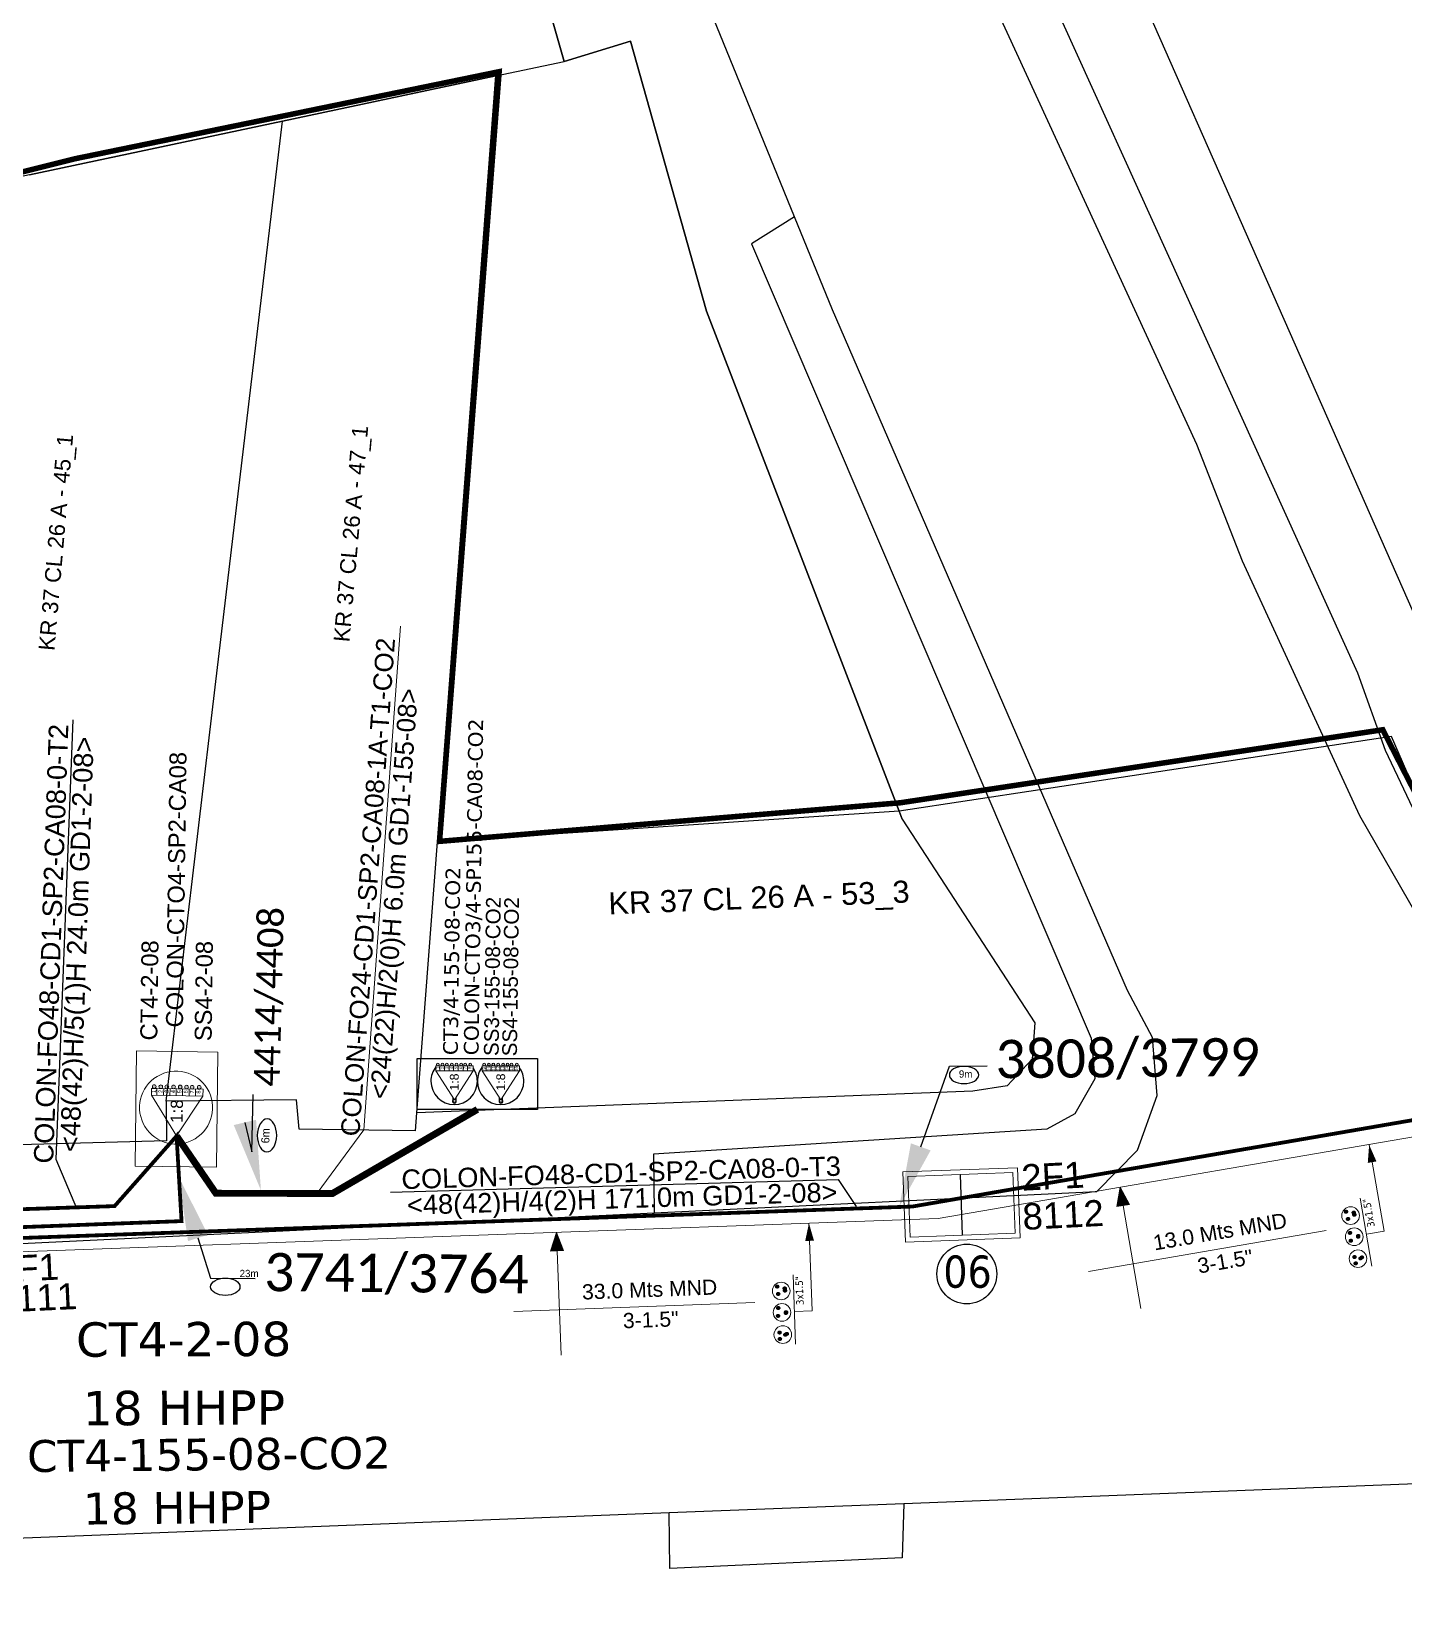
# Model space of a CAD drawing. Header units: millimetres. Extents: x -76.52126 to -76.51707, y 3.41842 to 3.42185.
# Drawn here: x -76.5191689 to -76.5188458, y 3.4202805 to 3.4206519 of the extents above; entities that cross this region are included whole.
import ezdxf
from ezdxf import colors
from ezdxf.entities.mleader import LeaderData, LeaderLine
from ezdxf.enums import TextEntityAlignment as Align
from ezdxf.math import Vec2, Vec3

# ---------------------------------------------------------------- set-up
doc = ezdxf.new("R2010")
doc.units = ezdxf.units.MM
for name, color, linetype in [('ABSCISA 24H - COUBICADO', 3, 'Continuous'), ('ABSCISA 48H', 1, 'Continuous'), ('CAM 2F1 ATP', 30, 'Continuous'), ('CARTOGRAFIA', 252, 'Continuous'), ('COBERTURA CTO', 30, 'Continuous'), ('COBERTURA CTO - COUBICADO', 30, 'Continuous'), ('COBERTURA EMPALME', 2, 'Continuous'), ('CTO CAMARA 16 PUERTOS - COUBICADO', 1, 'Continuous'), ('DUCTO ATP', 6, 'Continuous'), ('DUCTOS ATP', 30, 'Continuous'), ('DUCTOS TLF', 4, 'Continuous'), ('MARQUILLA F.O 48', 1, 'Continuous'), ('PLACAS ZONA ABIERTA', 8, 'Continuous'), ('PUNTO CARTERA', 7, 'Continuous'), ('RESERVA F.O 24', 3, 'Continuous'), ('RESERVA F.O 24 - COUBICADO', 3, 'Continuous'), ('RESERVA F.O 48', 1, 'Continuous')]:
    doc.layers.add(name, color=color, linetype=linetype)
for name, color, linetype, lineweight in [('CANALIZACION ATP', 30, 'Continuous', 0), ('CB 144 H CAN', 5, 'Continuous', 60), ('CB 24 H CAN', 3, 'Continuous', 60), ('CB 24 H CAN - COUBICADO', 3, 'Continuous', 0), ('CB 288 H CAN_FEE', 15, 'Continuous', 60), ('CB 48 H CAN', 1, 'Continuous', 60), ('CTO CAMARA', 1, 'Continuous', 15), ('Distancia ATP-CAN', 30, 'Continuous', 20), ('MARQUILLA F.O 24', 3, 'Continuous', 0), ('MARQUILLA F.O 24 - COUBICADO', 3, 'Continuous', 0)]:
    doc.layers.add(name, color=color, linetype=linetype, lineweight=lineweight)
doc.styles.add('Arial', font='arial.ttf')
doc.styles.add('BOOK', font='BKANT.TTF')
doc.styles.add('Legend', font='calibri.ttf')
doc.styles.get("Standard").update_dxf_attribs({"font": 'arial.ttf'})
doc.styles.add('style2', font='verdana.ttf', dxfattribs={"height": 0.1})
doc.styles.add('TAHOMA', font='tahoma.ttf')
doc.styles.add('TEXT CENTRAL OLT', font='tahomabd.ttf', dxfattribs={"height": 1})
doc.styles.add('TEXT SCL GRANDES', font='tahoma.ttf', dxfattribs={"height": 14})
doc.styles.add('TXT CAM GRANDE', font='arial.ttf', dxfattribs={"height": 0.4})
doc.styles.add('TXT CTO Y SS', font='arial.ttf', dxfattribs={"height": 0.5})
doc.linetypes.add('CERCA_LINE', pattern='A,12.7,-5.08,["X",Standard,S=2.54,R=0,X=-2.54,Y=-1.27],-2.08', length=19.86)

# ---------------------------------------------------------------- blocks, each defined once
blk = doc.blocks.new('PUNTO CARTERA')
blk.add_circle((-5.020778246489499e-07, 5.015703301580743e-07), 1.85590673389413e-05)
at = {"style": 'TAHOMA'}
blk.add_attdef('11', (-1.506643124571383e-05, -8.025511332387936e-06), '', height=2e-05, dxfattribs=at)
blk = doc.blocks.new('CAM 2F1 ATP')
blk.add_line((-0.0004297534469515085, 0.6309855398721993), (0.0004297534469515085, -0.6309855398721993))
at = {"lineweight": 0}
for points in [[(-1.192588195969436, 0.7301736043735652), (1.191592472531691, 0.731797428983461), (1.192588195969436, -0.730173604373565), (-1.191592472531691, -0.731797428983461)], [(-1.092520110891201, 0.6302417358383536), (1.091660603997298, 0.631729343906045), (1.092520110891201, -0.6302417358383536), (-1.091660603997298, -0.631729343906045)]]:
    blk.add_lwpolyline(points, close=True, dxfattribs=at)
at = {"lineweight": 0, "style": 'BOOK'}
for tag, p in [('2F1', (1.604285785113461, 0.08862887951545417)), ('CODIGO', (1.628815294941887, -0.5982124407310039))]:
    blk.add_attdef(tag, p, '', height=0.5725093120969081, rotation=0.03902316617520105, dxfattribs=at)
blk = doc.blocks.new('*U19')
at = {"layer": 'Distancia ATP-CAN'}
h = blk.add_hatch(color=256, dxfattribs=at)
h.dxf.hatch_style = 1
h.paths.add_polyline_path([(0.006538221694514754, 1.0158188033727), (0.02635002186374757, 0.9543173644867761), (-0.016396207781383, 0.9554122941572213)])
blk.add_lwpolyline([(-0.01639620778138299, 0.9554122941572213), (0.02635002186374757, 0.9543173644867761), (0.006538221694514747, 1.0158188033727)], close=True, dxfattribs=at)
for points in [[(0.004976907041182282, 0.9548648293219985), (-0.003840937524441111, 0.6106147656407771)], [(-0.1499508159328696, 0.7644065190980875), (0.6452837780359657, 0.7440368640634927)]]:
    blk.add_lwpolyline(points, dxfattribs=at)
at = {"layer": 'Distancia ATP-CAN', "linetype": 'CERCA_LINE', "ltscale": 0.5, "flags": 1}
for tag, rotation, p in [('A.D', 358.5327095611982, (0.3042646504388639, 0.9232166501894826)), ('A.C', 358.5327095611982, (0.3027183193836626, 0.8628476382088688)), ('A.T', 354.8594824787784, (0.2754977398819959, 0.4747317219280265))]:
    blk.add_attdef(tag, text='', height=0.02999999999999999, rotation=rotation, dxfattribs=at).set_placement(p, align=Align.CENTER)
at = {"layer": 'Distancia ATP-CAN', "linetype": 'CERCA_LINE', "ltscale": 0.5}
for tag, p in [('TOTAL', (0.3006864127796688, 0.7835216790571141)), ('DUCTOS', (0.2981301544499645, 0.6837249445788267))]:
    blk.add_attdef(tag, text='', height=0.04999999999999999, rotation=358.5327095611982, dxfattribs=at).set_placement(p, align=Align.CENTER)
blk = doc.blocks.new('*U22')
at = {"layer": 'DUCTO ATP'}
h = blk.add_hatch(color=0, dxfattribs=at)
h.dxf.hatch_style = 1
h.paths.add_polyline_path([(2.985141617888664, -0.6042334001163474), (2.385141617888664, -0.4542334001163474), (2.385141617888664, -0.7542334001163474)])
at = {"layer": 'DUCTO ATP', "color": 0, "lineweight": 13, "ltscale": 0.13}
blk.add_lwpolyline([(-1.107376359781028, 0), (1.243818729771647, 0)], dxfattribs=at)
at = {"layer": 'DUCTO ATP', "color": 0, "linetype": 'Continuous', "lineweight": 13}
for points in [[(0.0009702597653813901, -0.6081425711984594), (0.0009702597653813901, 0)], [(2.985141617888664, -0.6042334001163474), (0.0009702597653813901, -0.6081425711984594)]]:
    blk.add_lwpolyline(points, dxfattribs=at)
at = {"layer": 'DUCTO ATP', "lineweight": 5}
for centre in [(-0.7723554384106137, 0.4244526188031159), (-0.01631735676028256, 0.4244526188031159), (0.7147962849189753, 0.4244526188031159)]:
    blk.add_circle(centre, 0.3, dxfattribs=at)
at = {"layer": 'DUCTO ATP', "color": 0, "lineweight": 5}
for centre in [(-0.7723554384106137, 0.4244526188031159), (-0.01631735676028256, 0.4244526188031159), (0.7147962849189753, 0.4244526188031159)]:
    blk.add_circle(centre, 0.3, dxfattribs=at)
at = {"layer": 'CB 144 H CAN', "style": 'TEXT CENTRAL OLT'}
for tag, p in [('1-FO144', (-0.7523556293151444, 0.08189947944828901)), ('2-FO144', (-0.0121723592205365, 0.08223088731481276)), ('3-FO144', (0.7977648562896986, 0.09810537127640373))]:
    blk.add_attdef(tag, text='', height=0.4, dxfattribs=at).set_placement(p, align=Align.CENTER)
at = {"layer": 'CB 24 H CAN', "style": 'TEXT CENTRAL OLT'}
for tag, p in [('1-FO24', (-0.9171541704471409, 0.3247838459023011)), ('2-FO24', (-0.1309397963869423, 0.3588511753707948)), ('3-FO24', (0.6177379512382877, 0.3267974882463953))]:
    blk.add_attdef(tag, text='', height=0.4, dxfattribs=at).set_placement(p, align=Align.CENTER)
at = {"layer": 'CB 288 H CAN_FEE', "style": 'TEXT CENTRAL OLT'}
for tag, p in [('1-FO288', (-0.7780896570322975, 0.1329571390732571)), ('2-FO288', (-0.0380266784135701, 0.08693616394874937)), ('3-FO288', (0.7223768544146827, 0.0909010077268757))]:
    blk.add_attdef(tag, text='', height=0.4, dxfattribs=at).set_placement(p, align=Align.CENTER)
at = {"layer": 'CB 48 H CAN', "style": 'TEXT CENTRAL OLT'}
for tag, p in [('1-FO48', (-0.6977269022283772, 0.3279586819809008)), ('2-FO48', (0.1383467982891893, 0.3407891302691581)), ('3-FO48', (0.8697452194046043, 0.3510047489741837))]:
    blk.add_attdef(tag, text='', height=0.4, dxfattribs=at).set_placement(p, align=Align.CENTER)
at = {"layer": 'DUCTO ATP', "color": 0, "ltscale": 8, "insert": (1.194086944131868, -0.06812105514245559), "char_height": 0.2542719210013433, "attachment_point": 3, "rotation": 0.20251374655088936, "style": 'TEXT SCL GRANDES'}
blk.add_mtext_dynamic_manual_height_columns('3x1.5"', width=0.8196790788800293, gutter_width=32.6684119218409, heights=[0], dxfattribs=at)
at = {"layer": 'DUCTOS TLF', "color": 0}
for tag, p in [('CALLE', (-0.7397207248900486, 0.813274030225382)), ('MEDIO', (-0.01631735676028256, 0.813274030225382)), ('ANDÉN', (0.7474309984395404, 0.813274030225382))]:
    blk.add_attdef(tag, text='', height=0.075, dxfattribs=at).set_placement(p, align=Align.MIDDLE)
blk = doc.blocks.new('*U25')
at = {"layer": 'CTO CAMARA', "lineweight": 0}
h = blk.add_hatch(color=256, dxfattribs=at)
h.dxf.hatch_style = 1
edge = h.paths.add_edge_path()
edge.add_arc((1.325059926928549, -0.06775560511829948), 0.05471359921872897, -0.1242499693410087, 359.875750030659)
edge = h.paths.add_edge_path()
edge.add_arc((1.324644444462019, -0.259348042553337), 0.05471359921872897, -0.1242499693410087, 359.875750030659)
edge = h.paths.add_edge_path()
edge.add_arc((1.324257713577772, -0.4376821931209696), 0.05471359921872897, -0.1242499693410087, 359.875750030659)
edge = h.paths.add_edge_path()
edge.add_arc((1.323829743126707, -0.6350332451515994), 0.05471359921872897, -0.1242499693410087, 359.875750030659)
edge = h.paths.add_edge_path()
edge.add_arc((1.323402879320893, -0.8318739871731067), 0.05471359921872897, -0.1242499693410087, 359.875750030659)
edge = h.paths.add_edge_path()
edge.add_arc((1.322995082815996, -1.019922178480793), 0.05471359921872897, -0.1242499693410087, 359.875750030659)
edge = h.paths.add_edge_path()
edge.add_arc((1.322645065001555, -1.181326742130707), 0.05471359921872897, -0.1242499693410087, 359.875750030659)
edge = h.paths.add_edge_path()
edge.add_arc((1.322190041540005, -1.391152814495636), 0.05471359921872897, -0.1242499693410087, 359.875750030659)
h = blk.add_hatch(color=1, dxfattribs=at)
h.dxf.hatch_style = 1
edge = h.paths.add_edge_path()
edge.add_arc((-0.1690040834108331, -0.7473289078032774), 0.05194566183112925, -0.1242499693410087, 359.875750030659)
at = {"layer": 'CTO CAMARA', "color": 1, "lineweight": 0}
for p, q in [((-0.1196403941688686, -0.7434000519422153), (1.070323072090815, 0.01119598443480463)), ((1.067039100031804, -1.503150015554647), (1.070323072090815, 0.01119598443480463)), ((1.070323072090815, 0.01119598443480463), (1.270505792351454, 0.01076187330033385)), ((1.270505792351454, 0.01076187330033385), (1.267221820292442, -1.503584126689114)), ((1.270164294645745, -0.1467137919467252), (1.270505792351454, 0.01076187330033385)), ((1.069547778529217, -0.346317015897176), (1.269730498789856, -0.3467511270316468)), ((1.069981574385107, -0.146279680812258), (1.270164294645745, -0.1467137919467252)), ((-0.1196403941688686, -0.7434000519422153), (1.067039100031804, -1.503150015554647)), ((1.068338687597848, -0.9038680494142906), (1.268521407858486, -0.9043021605487578)), ((1.068754023218143, -0.7123433275392461), (1.268936743478782, -0.7127774386737133)), ((1.069141671512824, -0.5335861292730417), (1.269324391773463, -0.534020240407509)), ((1.067517243447265, -1.282662582770955), (1.267699963707903, -1.283096693905422)), ((1.067914120345849, -1.099649776005569), (1.268096840606487, -1.100083887140036)), ((1.267221820292442, -1.503584126689114), (1.067039100031804, -1.503150015554647))]:
    blk.add_line(p, q, dxfattribs=at)
at = {"layer": 'CTO CAMARA', "color": 2, "lineweight": 0, "true_color": 0xf1eb1f}
blk.add_lwpolyline([(-1.022835817502695, 0.4658907759245174), (2.366642744115293, 0.4658907759245174), (2.366642744115293, -1.927156167135918), (-1.022835817502695, -1.927156167135918)], close=True, dxfattribs=at)
at = {"layer": 'CTO CAMARA', "color": 1, "lineweight": 0}
for centre in [(1.324246300713624, -0.4380211975662878), (1.324633031597883, -0.259687046993113), (1.325048514064401, -0.06809460956361768), (1.323391466456769, -0.8322129916073404), (1.323818330262583, -0.6353722495858332), (1.32217862867588, -1.39149181892987), (1.322633652137418, -1.181665746570483), (1.322983669951871, -1.020261182915027)]:
    blk.add_circle(centre, 0.05471359921872897, dxfattribs=at)
at = {"layer": 'CTO CAMARA', "color": 2, "lineweight": 0, "true_color": 0xf1eb1f}
blk.add_ellipse((0.7157520878451802, -0.7186585830625329), major_axis=(-0.572424804231445, 0.9095449614430965), ratio=0.9999999690973763, start_param=4.159629210123316, end_param=10.4428145173029, dxfattribs=at)
at = {"layer": 'CTO CAMARA', "lineweight": 0, "attachment_point": 1, "rotation": 359.875750030659}
for s, width, heights, insert, char_height in [('\\pxsm0.95;1\\P2\\P3\\P4\\P5\\P6\\P7\\P8', 12.01395749957801, [52.35627762601921], (1.139897655768249, -0.008004694905688226), 0.1174596764261007), ('1:8', 8.215003159624752, [0], (0.2624398250029696, -0.5588999283113925), 0.3585048917005609)]:
    blk.add_mtext_dynamic_manual_height_columns(s, width=width, gutter_width=4.760265510852324, heights=heights, dxfattribs=dict(at, insert=insert, char_height=char_height))
at = {"layer": 'CTO CAMARA', "lineweight": 0, "style": 'TXT CTO Y SS'}
for tag, p in [('CTONAME', (2.681369665861634, -0.136703881034486)), ('OSPCTONAME', (3.073088283560687, -0.8875995007968848)), ('SSNAME', (2.682492887513054, -1.73835638889818))]:
    blk.add_attdef(tag, p, '', height=0.5, dxfattribs=at)
blk = doc.blocks.new('MARQUILLA 48')
at = {"layer": 'MARQUILLA F.O 48', "style": 'Arial'}
for tag, height, oblique, p in [('IDENTIFICACIONCABLEFIBRA', 0.6981626117769965, 1.383453351877506e-09, (0.3252243008605546, 0.455078197351213)), ('CAPACIDADFIBRA', 0.6981626116966987, 8.300879983380582e-09, (0.7589297094523317, -0.3801462341225488)), ('NOMENCLATURA_ATP', 0.6981626116966987, 8.300879983380582e-09, (0.7589297094523317, -1.265373848670606))]:
    blk.add_attdef(tag, text='', height=height, rotation=0.262482242486606, dxfattribs=dict(at, oblique=oblique)).set_placement(p, align=Align.MIDDLE)
blk = doc.blocks.new('RESERVA 48')
at = {"layer": 'RESERVA F.O 48', "color": 240, "linetype": 'ByBlock', "lineweight": 30, "true_color": 0xed1f24}
blk.add_ellipse((0, 0), major_axis=(1.155851281713483, 0.0003712607545550343), ratio=0.5873088644412812, dxfattribs=at)
at = {"layer": 'RESERVA F.O 48', "color": 1, "lineweight": 0, "style": 'BOOK'}
blk.add_attdef('RESERVA', (1.129388771834783, 0.7587690510554239), '', height=0.5725093120969081, rotation=0.03902316617520105, dxfattribs=at)
blk = doc.blocks.new('CTO CAMARA 16 - COUBICABLE')
at = {"layer": 'CTO CAMARA 16 PUERTOS - COUBICADO', "lineweight": 0}
h = blk.add_hatch(color=1, dxfattribs=at)
h.dxf.hatch_style = 1
edge = h.paths.add_edge_path()
edge.add_arc((-18.4327449179691, 75.45752586268645), 0.6260126671839604, 89.87575003065902, 449.8757500306591)
edge = h.paths.add_edge_path()
edge.add_arc((-16.24061545685254, 75.45277206672472), 0.6260126671839604, 89.87575003065902, 449.8757500306591)
edge = h.paths.add_edge_path()
edge.add_arc((-14.20018238644843, 75.44834723568056), 0.6260126671839604, 89.87575003065902, 449.8757500306591)
edge = h.paths.add_edge_path()
edge.add_arc((-11.94216499739559, 75.4434505568388), 0.6260126671839604, 89.87575003065902, 449.8757500306591)
edge = h.paths.add_edge_path()
edge.add_arc((-9.689986385812517, 75.43856653982584), 0.6260126671839604, 89.87575003065902, 449.8757500306591)
edge = h.paths.add_edge_path()
edge.add_arc((-7.538408871616411, 75.43390068377994), 0.6260126671839604, 89.87575003065902, 449.8757500306591)
edge = h.paths.add_edge_path()
edge.add_arc((-5.691677842609352, 75.42989591003425), 0.6260126671839604, 89.87575003065902, 449.8757500306591)
edge = h.paths.add_edge_path()
edge.add_arc((-3.290925907407654, 75.42468970070331), 0.6260126671839604, 89.87575003065902, 449.8757500306591)
h = blk.add_hatch(color=1, dxfattribs=at)
h.dxf.hatch_style = 1
edge = h.paths.add_edge_path()
edge.add_arc((3.213415366044501, 75.45752586268645), 0.6260126671839604, 89.87575003065902, 449.8757500306591)
edge = h.paths.add_edge_path()
edge.add_arc((5.405544827161066, 75.45277206672472), 0.6260126671839604, 89.87575003065902, 449.8757500306591)
edge = h.paths.add_edge_path()
edge.add_arc((7.445977897565172, 75.44834723568056), 0.6260126671839604, 89.87575003065902, 449.8757500306591)
edge = h.paths.add_edge_path()
edge.add_arc((9.703995286610734, 75.4434505568388), 0.6260126671839604, 89.87575003065902, 449.8757500306591)
edge = h.paths.add_edge_path()
edge.add_arc((11.95617389820109, 75.43856653982584), 0.6260126671839604, 89.87575003065902, 449.8757500306591)
edge = h.paths.add_edge_path()
edge.add_arc((14.10775141239719, 75.43390068377994), 0.6260126671839604, 89.87575003065902, 449.8757500306591)
edge = h.paths.add_edge_path()
edge.add_arc((15.95448244140425, 75.42989591003425), 0.6260126671839604, 89.87575003065902, 449.8757500306591)
edge = h.paths.add_edge_path()
edge.add_arc((18.35523437659867, 75.42468970070331), 0.6260126671839604, 89.87575003065902, 449.8757500306591)
at = {"layer": 'CTO CAMARA 16 PUERTOS - COUBICADO', "color": 1, "lineweight": 0}
for p, q in [((-19.33607966217096, 72.54292144615829), (-19.3311127239067, 74.83333773066624)), ((-19.3311127239067, 74.83333773066624), (-2.004528619967459, 74.795763742899)), ((-17.52933469019627, 74.82943044083731), (-19.3311127239067, 74.83333773066624)), ((-17.53430162845325, 72.539014156333), (-17.52933469019627, 74.82943044083731)), ((-15.24554878709023, 72.53405082537574), (-15.24058184883324, 74.82446710988006)), ((-13.10288519303867, 72.52940429982846), (-13.09791825478169, 74.81982058433641)), ((-11.05761176809756, 72.52496897211677), (-11.05264482984057, 74.81538525662108)), ((-8.866257083253004, 72.52021685631553), (-8.861290144996019, 74.81063314081985)), ((-6.626195332617499, 72.51535911561223), (-6.621228394360514, 74.80577540012018)), ((-4.53223081689066, 72.51081819764295), (-4.527263878633676, 74.8012344821509)), ((-2.004528619967459, 74.795763742899), (-2.009495558224444, 72.50534745839468)), ((2.310080621842644, 72.54292144615829), (2.315047560099629, 74.83333773066624)), ((2.315047560099629, 74.83333773066624), (19.64163166404614, 74.795763742899)), ((4.116825593817339, 74.82943044083731), (2.315047560099629, 74.83333773066624)), ((4.111858655560354, 72.539014156333), (4.116825593817339, 74.82943044083731)), ((6.400611496923375, 72.53405082537574), (6.40557843518036, 74.82446710988006)), ((8.54327509097493, 72.52940429982846), (8.548242029231915, 74.81982058433641)), ((10.58854851591605, 72.52496897211677), (10.59351545417303, 74.81538525662108)), ((12.7799032007606, 72.52021685631553), (12.78487013901758, 74.81063314081985)), ((15.01996495138883, 72.51535911561223), (15.02493188964581, 74.80577540012018)), ((17.11392946712294, 72.51081819764295), (17.11889640537993, 74.8012344821509)), ((19.64163166404614, 74.795763742899), (19.63666472578916, 72.50534745839468)), ((-10.70227227014402, 58.92780173183201), (-19.33607966217096, 72.54292144615829)), ((-2.009495558224444, 72.50534745839468), (-19.33607966217096, 72.54292144615829)), ((-10.70227227014402, 58.92780173183201), (-2.009495558224444, 72.50534745839468)), ((10.94388801386958, 58.92780173183201), (2.310080621842644, 72.54292144615829)), ((19.63666472578916, 72.50534745839468), (2.310080621842644, 72.54292144615829)), ((10.94388801386958, 58.92780173183201), (19.63666472578916, 72.50534745839468))]:
    blk.add_line(p, q, dxfattribs=at)
at = {"layer": 'CTO CAMARA 16 PUERTOS - COUBICADO', "color": 7}
blk.add_lwpolyline([(-28.00297183911038, 78.28677444665522), (28.04693996674905, 78.28677444665522), (28.04693996674905, 54.54564875767625), (-28.00297183911038, 54.54564875767625)], close=True, dxfattribs=at)
for points in [[(-19.33218446738326, 74.33912206279632, 0.1680972133465431), (-21.64616028400633, 67.65075848565175, 0.9999999999999999), (0, 67.65075848565175, 0.153551029693555), (-1.94851839736256, 73.84601615590984, 0.1369944687090537)], [(2.313975816624615, 74.33912206278775, 0.1680972133462929), (0, 67.65075848565175, 0.9999999999999999), (21.6461602840136, 67.65075848565175, 0.1559273338846578), (19.63975013581785, 73.92813006781034, 0.1369944687090537)], [(-11.26530423280929, 59.04644875967642, 2.61803398874988), (-10.06947555021907, 59.04644875967642)], [(-10.06947555021907, 59.91618860579911), (-10.06947555021907, 58.37796020375026, -0.9999999999999999), (-11.26530423280929, 58.37796020375026), (-11.26530423280929, 59.81567740783066)], [(10.38085605120432, 59.04644875967642, 2.61803398874988), (11.57668473379454, 59.04644875967642)], [(11.57668473379454, 59.91618860579911), (11.57668473379454, 58.37796020375026, -0.9999999999999999), (10.38085605120432, 58.37796020375026), (10.38085605120432, 59.81567740783066)]]:
    blk.add_lwpolyline(points, format="xyb", dxfattribs=at)
at = {"layer": 'CTO CAMARA 16 PUERTOS - COUBICADO', "color": 1, "lineweight": 0}
for centre in [(-18.42886615509633, 75.45739528093691), (-16.23673669404525, 75.45264148497517), (-14.19630362357566, 75.44821665393101), (-11.93828623466106, 75.44331997508925), (-9.686107623070711, 75.4384359580763), (-7.534530108874606, 75.4337701020304), (-5.687799079802062, 75.4297653282847), (-3.287047144665848, 75.42455911895377), (3.217294128909998, 75.45739528093691), (5.409423589961079, 75.45264148497517), (7.449856660430669, 75.44821665393101), (9.70787404935254, 75.44331997508925), (11.96005266094289, 75.4384359580763), (14.11163017513172, 75.4337701020304), (15.95836120421154, 75.4297653282847), (18.35911313934048, 75.42455911895377)]:
    blk.add_circle(centre, 0.6260126671839604, dxfattribs=at)
at = {"layer": 'CTO CAMARA 16 PUERTOS - COUBICADO', "color": 1, "lineweight": 0, "attachment_point": 1, "rotation": 89.87575003065903}
for s, width, heights, insert, char_height in [('\\pxsm0.95;1\\P2\\P3\\P4\\P5\\P6\\P7\\P8', 137.4592365543209, [599.0410696518165], (-19.11639262535755, 73.33896797422494), 1.343929962130838), ('\\pxsm0.95,qc;9\\P10\\P11\\P12\\P13\\P14\\P15\\P16', 2.229324925298585, [599.0410696518165], (2.529767658656056, 72.56049175422515), 1.343929962130838), ('1:8', 93.9930129312524, [0], (-12.8132541126688, 63.29942159412167), 4.101879727465289), ('1:8', 93.9930129312524, [0], (8.832906171344803, 63.29942159412167), 4.101879727465289)]:
    blk.add_mtext_dynamic_manual_height_columns(s, width=width, gutter_width=54.46518875571257, heights=heights, dxfattribs=dict(at, insert=insert, char_height=char_height))
at = {"layer": 'CTO CAMARA 16 PUERTOS - COUBICADO', "color": 1, "lineweight": 0}
for tag, p, style in [('OSPCTONAME', (-10.26945056155091, 79.65475083117781), 'style2'), ('OSPSSNAME1', (8.775803568663832, 79.50192641382091), 'TXT CTO Y SS'), ('OSPSSNAME2', (17.29099855644017, 79.50192641382091), 'TXT CTO Y SS'), ('ATP', (-0.5999598631970002, 79.71329197363957), 'style2')]:
    blk.add_attdef(tag, p, '', height=6.866455078124997, rotation=90, dxfattribs=dict(at, style=style))
blk = doc.blocks.new('MARQUILLA 24')
at = {"layer": 'MARQUILLA F.O 24', "style": 'Arial'}
for tag, oblique, p in [('IDENTIFICACIONCABLEFIBRA', 8.300879983380582e-09, (-0.1815160179795968, 0.4101931208408545)), ('CAPACIDADFIBRA', 1.383453351877506e-09, (-0.2074468646844706, -0.5398237440824574))]:
    blk.add_attdef(tag, text='', height=0.7, dxfattribs=dict(at, oblique=oblique)).set_placement(p, align=Align.MIDDLE)
blk = doc.blocks.new('RESERVA 24')
at = {"layer": 'RESERVA F.O 24', "color": 3, "linetype": 'ByBlock', "lineweight": 30}
blk.add_ellipse((0, 0), major_axis=(1.155851281713483, 0.0003712607545550343), ratio=0.5873088644412812, dxfattribs=at)
at = {"layer": 'RESERVA F.O 24', "lineweight": 0, "style": 'BOOK'}
blk.add_attdef('RESERVA', (1.280572414631024, 0.8326158835552633), '', height=0.5725093120969081, rotation=0.03902316826273409, dxfattribs=at)

msp = doc.modelspace()

# ---------------------------------------------------------------- linework, layer by layer
at = {"layer": 'CANALIZACION ATP'}
msp.add_lwpolyline([(-76.51918048478737, 3.420364177004644), (-76.51895540715223, 3.420372334346601), (-76.51882563316256, 3.42039462552671), (-76.51882563316256, 3.42039462552671), (-76.51879639863904, 3.420364668380091)], dxfattribs=at)
at = {"layer": 'CARTOGRAFIA'}
for points in [[(-76.51865163792758, 3.420374343274146), (-76.51873567160004, 3.420382371332947), (-76.51874248466123, 3.420383577337473), (-76.51875357275497, 3.420387519393101), (-76.51876377884258, 3.420392361426478), (-76.51878583801812, 3.420408480553872), (-76.51880392817333, 3.420428955709779), (-76.51881719428133, 3.420452841921927), (-76.51882193730347, 3.420466117023009), (-76.51896796350269, 3.420797130719277), (-76.51898861866579, 3.420848881142431), (-76.51900367579441, 3.420902530590523), (-76.51901295486681, 3.4209574670391), (-76.51901347687311, 3.420962273071039), (-76.51901625790418, 3.421008704449035), (-76.51901448488428, 3.421043228751499), (-76.51900393679756, 3.421100334221249), (-76.51898989668774, 3.421110981304649), (-76.5189731385421, 3.421116435333373), (-76.51895551640558, 3.42111607531899), (-76.51894682233473, 3.42111364532377), (-76.51865163792758, 3.421096653168773)], [(-76.51912148676132, 3.42083366202189), (-76.51908930249414, 3.420772704514659), (-76.51908773442341, 3.420770915327578), (-76.51908438845788, 3.420767097487099), (-76.51907366036397, 3.420702881951568), (-76.51906147427002, 3.420707652011172), (-76.51904354612128, 3.420644822487359), (-76.51902790399112, 3.420649556516421), (-76.51900998485002, 3.420585980013696), (-76.51896464873647, 3.420468269105752), (-76.51896391347185, 3.420466360039994), (-76.5189326742206, 3.420418434645965), (-76.51893330421666, 3.420409875558674), (-76.5189391542612, 3.420403602519057), (-76.5189472453298, 3.420402315518571), (-76.51907817388786, 3.420397212802184)], [(-76.51865769036016, 3.420336665018679), (-76.51867587050441, 3.420336035008061), (-76.51868973062159, 3.420336305004296), (-76.51870827076567, 3.420337564996428), (-76.51873959102744, 3.420346025072488), (-76.51876893126831, 3.420359975207814), (-76.51879530147784, 3.42037905535892), (-76.51881771166012, 3.420402545526143), (-76.51882320171939, 3.420409925588158), (-76.51885614197312, 3.420467166070578), (-76.51888377220388, 3.420527106573557), (-76.51889448228252, 3.420554646771619), (-76.51901211325679, 3.420810068856211)], [(-76.51865163800034, 3.420374343332353), (-76.51873567168735, 3.420382371391154), (-76.51874248474854, 3.420383577395681), (-76.51875357282773, 3.420387519422205), (-76.51876377891534, 3.420392361455582), (-76.51878583809088, 3.420408480582976), (-76.51880392824609, 3.420428955767987), (-76.51881719435409, 3.420452841951031), (-76.51882193739078, 3.420466117081217), (-76.51896796359, 3.420797130777485)], [(-76.51865769036016, 3.420336665018679), (-76.51865706034954, 3.420349985114283), (-76.51873266096885, 3.420357995186917), (-76.51876056119585, 3.420369515268815), (-76.51878567139869, 3.4203861654247), (-76.51880700158148, 3.420407405574791), (-76.51880889159878, 3.420409745610071), (-76.51883211176977, 3.420444665899252), (-76.51885011193593, 3.420482556205227), (-76.51885659197654, 3.42050073634948), (-76.51897440294346, 3.42076056845019)], [(-76.51898925307108, 3.420608197237582), (-76.51904901355232, 3.420754718405645)], [(-76.51904354619404, 3.420644822516463), (-76.51906147434278, 3.420707652040276), (-76.51907366045128, 3.420702881980672)], [(-76.51896464882378, 3.420468269134856), (-76.51900998492277, 3.4205859800428), (-76.51902790407843, 3.420649556545525), (-76.51904354619404, 3.420644822516463)], [(-76.51905961133383, 3.420641411489326), (-76.51904354619404, 3.420644822516463)], [(-76.51910983173951, 3.420630746390655), (-76.51905961133383, 3.420641411489326)], [(-76.51906847155846, 3.420524851696085), (-76.51905961133383, 3.420641411489326)], [(-76.51916943559849, 3.420618081509586), (-76.51910983173951, 3.420630746390655)], [(-76.51912567186304, 3.420497428320799), (-76.51910983173951, 3.420630746390655)], [(-76.51898925307108, 3.420608197237582), (-76.5189994231427, 3.420601897160507), (-76.51891941249272, 3.420414785636806), (-76.51891851248587, 3.420405245575806), (-76.51892328251637, 3.420396965477833), (-76.51892985258968, 3.420393365479525), (-76.5190224633356, 3.420387515405876), (-76.51902228334296, 3.420373565299654)], [(-76.51891815248604, 3.420378605355493), (-76.51890852240689, 3.420388415412729), (-76.51890384236543, 3.420401285534011), (-76.51890492237948, 3.420414965643998), (-76.51891086242762, 3.420426035751573), (-76.5189803429916, 3.42058632704777), (-76.51898925307108, 3.420608197237582)], [(-76.51907332382183, 3.420461018497575), (-76.51906847155846, 3.420524851696085)], [(-76.51913724596164, 3.420400011513832), (-76.51912567186304, 3.420497428320799)], [(-76.51896391354461, 3.420466360069097), (-76.51893267429335, 3.420418434675069), (-76.51893330430397, 3.420409875616881), (-76.51893915434852, 3.420403602548161), (-76.51894724541711, 3.420402315547674), (-76.51907817397517, 3.420397212860392)], [(-76.51896464882378, 3.420468269134856), (-76.51907332382183, 3.420461018497575)], [(-76.51896391354461, 3.420466360069097), (-76.51896464882378, 3.420468269134856)], [(-76.51907817397517, 3.420397212860392), (-76.51907332382183, 3.420461018497575)], [(-76.51907849340427, 3.420393009423263), (-76.51910592562712, 3.420393396446), (-76.51910657363845, 3.420400326504589), (-76.51913724588888, 3.420400011484729), (-76.51913712887693, 3.420390615400377), (-76.51919211033459, 3.420389157385783)], [(-76.51913724596164, 3.420400011513832), (-76.51913712896425, 3.420390615458585), (-76.51919211040735, 3.42038915744399)], [(-76.51907849349158, 3.420393009481471), (-76.51910592571443, 3.420393396475104), (-76.51910657371121, 3.420400326533693), (-76.51913724596164, 3.420400011513832)], [(-76.51907849340427, 3.420393009423263), (-76.51907817388786, 3.420397212802184)], [(-76.51907849349158, 3.420393009481471), (-76.51907817397517, 3.420397212860392)], [(-76.51891815248604, 3.420378605355493), (-76.51902228334296, 3.420373565299654)], [(-76.51902228334296, 3.420373565299654), (-76.51943547671038, 3.420353585141696)], [(-76.51896351285762, 3.420305254738762), (-76.51884093184566, 3.420310024798367), (-76.51882995177078, 3.420307144770616), (-76.51882185169455, 3.420299224687026), (-76.51882041168068, 3.420296164681188), (-76.51878216137487, 3.420240004212813), (-76.51874904111395, 3.420180693720452), (-76.51872384089296, 3.420125343269886), (-76.5187269009279, 3.420119493225341)], [(-76.51950936731959, 3.420054422706583), (-76.51951710736688, 3.4200540626922), (-76.51954086755944, 3.420085292964925), (-76.51952205740457, 3.420264124419758), (-76.51951620737458, 3.420275464494464), (-76.51950594728481, 3.420283114581819), (-76.51949334717432, 3.420285364569848), (-76.51948866714741, 3.420284644570186), (-76.5190187733046, 3.420303094739777)], [(-76.51896351285762, 3.420305254738762), (-76.51896387285746, 3.420292474635628), (-76.5190185932974, 3.420289954622261), (-76.5190187733046, 3.420303094739777)], [(-76.5190187733046, 3.420303094739777), (-76.51896351285762, 3.420305254738762)]]:
    msp.add_lwpolyline(points, dxfattribs=at)
at = {"layer": 'CB 24 H CAN - COUBICADO', "const_width": 1.629947985712686e-06}
msp.add_lwpolyline([(-76.51913479087712, 3.420391775974981), (-76.51912552959529, 3.420378285421628), (-76.51909804407293, 3.42037825258177), (-76.51906394274079, 3.420398037177634)], dxfattribs=at)
at = {"layer": 'CB 48 H CAN', "ltscale": 2}
msp.add_lwpolyline([(-76.51922006603789, 3.420366096896899, 8.916348428658831e-07, 8.916348428658831e-07, 0), (-76.51920977546112, 3.420361728686011, 8.916348428658831e-07, 8.916348428658831e-07, 0), (-76.51919227547145, 3.420362299023325, 8.916348428658831e-07, 8.916348428658831e-07, 0), (-76.51919321297561, 3.420389439470879, 8.916348428658831e-07, 8.916348428658831e-07, 0), (-76.5191801037125, 3.420374243204347, 8.916348428658831e-07, 8.916348428658831e-07, 0), (-76.51914938372938, 3.420375266018729, 8.916348428658831e-07, 8.916348428658831e-07, 0), (-76.51913479087712, 3.420391775974981, 8.916348428658831e-07, 8.916348428658831e-07, 0), (-76.51913361731991, 3.420371731797881, 8.916348428658831e-07, 8.916348428658831e-07, 0), (-76.51918458563323, 3.420369813744406, 8.916348428658831e-07, 8.916348428658831e-07, 0), (-76.51918467818183, 3.420367286194138, 8.916348428658831e-07, 8.916348428658831e-07, 0), (-76.5189615101154, 3.4203751661532, 8.916348428658831e-07, 8.916348428658831e-07, 0), (-76.5189615101154, 3.4203751661532, 8.916348428658831e-07, 8.916348428658831e-07, 0), (-76.51882560324657, 3.420398628173417, 8.916348428658831e-07, 8.916348428658831e-07, 0), (-76.51882560324657, 3.420398628173417, 8.916348428658831e-07, 8.916348428658831e-07, 0), (-76.51879421991309, 3.420368504832965, 8.916348428658831e-07, 8.916348428658831e-07, 0), (-76.5186363736072, 3.420352010224018, 8.916348428658831e-07, 8.916348428658831e-07, 0), (-76.51860757905489, 3.420345114788158, 8.916348428658831e-07, 8.916348428658831e-07, 0), (-76.51859125079397, 3.420345606524466, 0, 0, 0)], format="xyseb", dxfattribs=at)
at = {"layer": 'COBERTURA CTO'}
msp.add_lwpolyline([(-76.51873269513743, 3.420218688642647), (-76.51884869179241, 3.420485867939906), (-76.51896465153476, 3.420468266953661), (-76.5190733266183, 3.420461016311831), (-76.51905961411939, 3.420641409443645), (-76.51910983456327, 3.420630744336789), (-76.51916943844952, 3.420618079450263), (-76.51922617455892, 3.42060612044804), (-76.51925169374516, 3.420388246140986), (-76.51926002495605, 3.420261851356029), (-76.5192659610137, 3.420228649275284), (-76.51927328208188, 3.420187699798246), (-76.51927308702687, 3.420184727347417), (-76.5192111608514, 3.420185140682745), (-76.51922158848646, 3.420099163561074), (-76.51916362346236, 3.420105162113371), (-76.5191642669626, 3.420112222664441), (-76.51910042894013, 3.42011573651723), (-76.51904002984628, 3.420119061109629), (-76.519031326213, 3.420199005271), (-76.51892037752913, 3.42020318734046), (-76.51878775649601, 3.420212168520605)], close=True, dxfattribs=at)
at = {"layer": 'COBERTURA EMPALME', "const_width": 1.296613031525144e-06}
msp.add_lwpolyline([(-76.51737120527802, 3.420332711820861), (-76.51880355113498, 3.420441610424203), (-76.51882958327118, 3.420446289717484), (-76.51885072100414, 3.420487438736625), (-76.5189643090794, 3.420470248486743), (-76.51907285208894, 3.4204611591228), (-76.51905881156287, 3.420642403735934), (-76.51915851950676, 3.420621937137679), (-76.51922630524422, 3.42060500465743), (-76.51924422161841, 3.420452041264637), (-76.51947363979633, 3.42043733378557), (-76.5195320167183, 3.420372629323422), (-76.5195320167183, 3.420372629323422), (-76.51967281849142, 3.420369138908994), (-76.51967281849142, 3.420369138908994), (-76.5196548254466, 3.420595275034314), (-76.5198675965259, 3.42058096331027), (-76.51987198839396, 3.420580667896841), (-76.52005101219532, 3.420568611564589), (-76.52016305724823, 3.420561065859031), (-76.52021762627368, 3.420558186512265)], dxfattribs=at)
at = {"layer": 'MARQUILLA F.O 24 - COUBICADO', "color": 3}
msp.add_lwpolyline([(-76.51908205650467, 3.420511843147931), (-76.51909067681433, 3.42039320888447), (-76.51910167819526, 3.420378349149129)], dxfattribs=at)
at = {"layer": 'MARQUILLA F.O 48'}
for points in [[(-76.51915919667434, 3.420489813538812), (-76.51916318431012, 3.420386282686755), (-76.51915833388716, 3.420374815467448), (-76.51915833388716, 3.420374815467448)], [(-76.51908436925984, 3.42037851672123), (-76.51897896204787, 3.420381547313322), (-76.5189747396023, 3.420375178749511)]]:
    msp.add_lwpolyline(points, dxfattribs=at)

# ---------------------------------------------------------------- block references
at = {"layer": 'CAM 2F1 ATP'}
ref = msp.add_blockref('CAM 2F1 ATP', (-76.51894993389641, 3.420375553040334), dxfattribs=dict(at, xscale=1.132376278193729e-05, yscale=1.132376278193729e-05, zscale=1.132376278193729e-05, rotation=182.0524798243428))
ref.add_attrib('CODIGO', '8112', (-76.51893541349686, 3.420369652851659), dxfattribs={"layer": '0', "lineweight": 0, "height": 6.166172797440911e-06, "rotation": 2.910040483539453, "style": 'TXT CAM GRANDE'})
ref.add_attrib('2F1', '2F1', (-76.51893567227972, 3.420378887014131), dxfattribs={"layer": '0', "lineweight": 0, "height": 6.166172797440911e-06, "rotation": 2.910040483539453, "style": 'TXT CAM GRANDE'})
ref = msp.add_blockref('CAM 2F1 ATP', (-76.51919245486131, 3.420363476604044), dxfattribs=dict(at, xscale=1.132376278193729e-05, yscale=1.132376278193729e-05, zscale=1.132376278193729e-05, rotation=181.7826364838775))
ref.add_attrib('CODIGO', '8111', (-76.51917720524274, 3.420350159302956), dxfattribs={"layer": '0', "lineweight": 0, "height": 6.16617279744091e-06, "rotation": 2.640197143074025, "style": 'TXT CAM GRANDE'})
ref.add_attrib('2F1', '2F1', (-76.519177188131, 3.42035728646702), dxfattribs={"layer": '0', "lineweight": 0, "height": 6.16617279744091e-06, "rotation": 2.640197143074025, "style": 'TXT CAM GRANDE'})
at = {"layer": 'CTO CAMARA', "xscale": 8e-06, "yscale": 8e-06, "zscale": 8e-06, "rotation": 89.23939970655405}
msp.add_blockref('*U25', (-76.5191407248481, 3.420392811960445), dxfattribs=at).add_auto_attribs({'CTONAME': 'CT4-2-08', 'OSPCTONAME': 'COLON-CTO4-SP2-CA08', 'SSNAME': 'SS4-2-08'})
at = {"layer": 'CTO CAMARA 16 PUERTOS - COUBICADO'}
ref = msp.add_blockref('CTO CAMARA 16 - COUBICABLE', (-76.51906395385615, 3.420370458341963), dxfattribs=dict(at, xscale=5.056101870489358e-07, yscale=5.056101870489358e-07, zscale=5.056101870489358e-07))
ref.add_attrib('OSPSSNAME2', 'SS4-155-08-CO2', (-76.5190546456997, 3.420410528122342), dxfattribs={"layer": '0', "color": 1, "lineweight": 0, "height": 3.471749636413899e-06, "rotation": 89.19246659986416, "style": 'TXT CTO Y SS'})
ref.add_attrib('OSPSSNAME1', 'SS3-155-08-CO2', (-76.51905895064085, 3.420410588800737), dxfattribs={"layer": '0', "color": 1, "lineweight": 0, "height": 3.471749636413899e-06, "rotation": 89.19246659986416, "style": 'TXT CTO Y SS'})
ref.add_attrib('ATP', 'COLON-CTO3/4-SP155-CA08-CO2', (-76.51906368914238, 3.420410762464198), dxfattribs={"layer": '0', "color": 1, "lineweight": 0, "height": 3.471749636413899e-06, "rotation": 89.19246659986416, "style": 'style2'})
ref.add_attrib('OSPCTONAME', 'CT3/4-155-08-CO2', (-76.51906857806898, 3.420410801774101), dxfattribs={"layer": '0', "color": 1, "lineweight": 0, "height": 3.471749636413899e-06, "rotation": 89.19246659986416, "style": 'style2'})
at = {"layer": 'Distancia ATP-CAN', "xscale": 7.139387753917255e-05, "yscale": 7.139387753917255e-05, "zscale": 7.139387753917255e-05}
for p, rotation, values in [((-76.5188988940152, 3.420308469260867), 11.25560654842172, {'DUCTOS': '3-1.5"', 'TOTAL': '13.0 Mts MND'}), ((-76.51904119038925, 3.420296668792485), 3.640859837127368, {'DUCTOS': '3-1.5"', 'TOTAL': '33.0 Mts MND'})]:
    msp.add_blockref('*U19', p, dxfattribs=dict(at, rotation=rotation)).add_auto_attribs(values)
at = {"layer": 'DUCTOS ATP', "xscale": 6.915711988802307e-06, "yscale": 6.915711988802307e-06, "zscale": 6.915711988802307e-06}
for p, rotation in [((-76.51885457061937, 3.42036865239938), 99.70136808957231), ((-76.51898928290255, 3.420350447844205), 92.08662137827795)]:
    msp.add_blockref('*U22', p, dxfattribs=dict(at, rotation=rotation)).add_auto_attribs({'1-FO288': '•', '1-FO144': '•', '1-FO48': '•', '1-FO24': '•', '2-FO288': '•', '2-FO144': '•', '2-FO48': '•', '2-FO24': '•', '3-FO288': '•', '3-FO144': '•', '3-FO48': '•', '3-FO24': '•'})
at = {"layer": 'MARQUILLA F.O 24 - COUBICADO'}
ref = msp.add_blockref('MARQUILLA 24', (-76.51908614322603, 3.420447781749777), dxfattribs=dict(at, xscale=6.27339142808938e-06, yscale=6.27339142808938e-06, zscale=6.27339142808938e-06, rotation=86.05448485999545))
ref.add_attrib('CAPACIDADFIBRA', '<24(22)H/2(0)H 6.0m GD1-155-08>', dxfattribs={"height": 4.379847343630562e-06, "rotation": 85.8840906863553, "style": 'Arial'}).set_placement((-76.51908305164152, 3.420448811270557), align=Align.MIDDLE)
ref.add_attrib('IDENTIFICACIONCABLEFIBRA', 'COLON-FO24-CD1-SP2-CA08-1A-T1-CO2', dxfattribs={"height": 4.379847344134302e-06, "rotation": 85.8840906863553, "style": 'Arial'}).set_placement((-76.51908973114236, 3.420450400425951), align=Align.MIDDLE)
at = {"layer": 'MARQUILLA F.O 48'}
ref = msp.add_blockref('MARQUILLA 48', (-76.51916144789365, 3.420434785407554), dxfattribs=dict(at, xscale=6.565163321307181e-06, yscale=6.565163321307181e-06, zscale=6.565163321307181e-06, rotation=87.74785194023819))
ref.add_attrib('CAPACIDADFIBRA', '<48(42)H/5(1)H 24.0m GD1-2-08>', dxfattribs={"height": 4.5835515706192e-06, "rotation": 88.01033418272495, "style": 'Arial'}).set_placement((-76.51915770271366, 3.420436880439806), align=Align.MIDDLE)
ref.add_attrib('IDENTIFICACIONCABLEFIBRA', 'COLON-FO48-CD1-SP2-CA08-0-T2', dxfattribs={"height": 4.583551571146367e-06, "rotation": 88.01033418272495, "style": 'Arial'}).set_placement((-76.51916434934296, 3.420437036315751), align=Align.MIDDLE)
ref = msp.add_blockref('MARQUILLA 48', (-76.51903215866501, 3.420380088725141), dxfattribs=dict(at, xscale=6.565163321307182e-06, yscale=6.565163321307182e-06, zscale=6.565163321307182e-06, rotation=1.502463408308334))
ref.add_attrib('CAPACIDADFIBRA', '<48(42)H/4(2)H 171.0m GD1-2-08>', dxfattribs={"height": 4.583551570619201e-06, "rotation": 1.764945650794887, "style": 'Arial'}).set_placement((-76.51902982288216, 3.420376488773531), align=Align.MIDDLE)
ref.add_attrib('IDENTIFICACIONCABLEFIBRA', 'COLON-FO48-CD1-SP2-CA08-0-T3', dxfattribs={"height": 4.583551571146368e-06, "rotation": 1.764945650794887, "style": 'Arial'}).set_placement((-76.51903010258494, 3.420383131344165), align=Align.MIDDLE)
at = {"layer": 'PUNTO CARTERA', "lineweight": 20}
ref = msp.add_blockref('PUNTO CARTERA', (-76.51894848974739, 3.420359096113198), dxfattribs=dict(at, xscale=0.3794113758997775, yscale=0.3794113758997775, zscale=0.3794113758997775))
ref.add_attrib('11', '06', (-76.51895420612277, 3.420356051142845), dxfattribs={"lineweight": 40, "height": 7.588227517995547e-06, "style": 'TAHOMA'})
at = {"layer": 'RESERVA F.O 24 - COUBICADO'}
ref = msp.add_blockref('RESERVA 24', (-76.51911349368477, 3.420391905130557), dxfattribs=dict(at, xscale=-3.360195277488809e-06, yscale=3.360195277488809e-06, zscale=3.360195277488809e-06, rotation=89.44028664773515))
ref.add_attrib('RESERVA', '6m', (-76.51911292842505, 3.420390030123812), dxfattribs={"color": 1, "lineweight": 0, "height": 1.923743086826397e-06, "rotation": 89.2770158687466, "style": 'BOOK'})
at = {"layer": 'RESERVA F.O 48'}
ref = msp.add_blockref('RESERVA 48', (-76.51894933850159, 3.4204061490226), dxfattribs=dict(at, xscale=-2.991453189871018e-06, yscale=2.991453189871018e-06, zscale=2.991453189871018e-06, rotation=359.9861123091222))
ref.add_attrib('RESERVA', '9m', (-76.51895055050854, 3.420405514341327), dxfattribs={"color": 1, "lineweight": 0, "height": 1.712634807903158e-06, "rotation": 359.9470891429469, "style": 'BOOK'})
at = {"layer": 'RESERVA F.O 48', "xscale": 2.991453189871018e-06, "yscale": 2.991453189871018e-06, "zscale": 2.991453189871018e-06}
msp.add_blockref('RESERVA 48', (-76.51912330997322, 3.420356272703352), dxfattribs=at).add_auto_attribs({'RESERVA': '23m'})

# ---------------------------------------------------------------- texts
at = {"layer": 'COBERTURA CTO', "insert": (-76.51916886253834, 3.420347836300846), "char_height": 8.08010354733235e-06, "attachment_point": 1, "rotation": 0.21996940187203362, "line_spacing_factor": 0.6, "style": 'style2'}
msp.add_mtext_dynamic_manual_height_columns('\\pxqc;CT4-2-08\\P\\P18 HHPP', width=7.146856973616318e-05, gutter_width=0.0006784489986632618, heights=[4.026133260817033e-05], dxfattribs=at)
at = {"layer": 'COBERTURA CTO - COUBICADO', "insert": (-76.51917004023181, 3.420320136692247), "char_height": 7.499999999999995e-06, "width": 8.606980146010591e-05, "attachment_point": 1, "rotation": 0.5739711505897886, "style": 'style2'}
msp.add_mtext('CT4-155-08-CO2\\P    18 HHPP', dxfattribs=at)
at = {"layer": 'PLACAS ZONA ABIERTA'}
for s, height, rotation, p in [('KR 37 CL 26 A - 47_1', 3.742596509303251e-06, 84.99999751972618, (-76.51909409653075, 3.420507969395687)), ('KR 37 CL 26 A - 45_1', 3.742596509303251e-06, 84.99999751972618, (-76.51916357309005, 3.420505935381916)), ('KR 37 CL 26 A - 53_3', 5.193440507884583e-06, 2.3, (-76.51903298596308, 3.4204439324492))]:
    msp.add_text(s, height=height, rotation=rotation, dxfattribs=at).set_placement(p)

# ---------------------------------------------------------------- leaders
at = {"layer": 'ABSCISA 24H - COUBICADO'}
ml = msp.add_multileader_mtext('Standard', dxfattribs=at)
ml.set_content('4414/4408', color=256, style='Legend')
ml.set_leader_properties()
ml.build(insert=Vec2(0, 0))
ml.multileader.update_dxf_attribs({"text_left_attachment_type": 2, "text_right_attachment_type": 2, "dogleg_length": 0.36, "arrow_head_size": 1.641678828187026e-05})
ctx = ml.context
ctx.base_point, ctx.char_height, ctx.arrow_head_size, ctx.landing_gap_size, ctx.plane_origin, ctx.plane_x_axis, ctx.plane_y_axis = Vec3(-76.51911671495932, 3.420401523548867), 6.111660757328989e-06, 1.641678828187026e-05, 2.052098535233783e-06, Vec3(-76.51885548256513, 3.420316823678078), Vec3(0.02496194652033393, 0.9996884020663218), Vec3(-7.079554988919752e-14, 1.767745556074323e-15)
ctx.left_attachment, ctx.right_attachment, ctx.text_align_type = 2, 2, 1
notes = []
notes.append((ctx, [(1, (1, 1, 0), (-76.51911705215399, 3.420388019410182), (0.02496194652033393, 0.9996884020663219), 1.350834785745669e-05, [(0, [(-76.51911492102776, 3.420378993101834)], 0, [])])]))
ctx.mtext.insert, ctx.mtext.text_direction, ctx.mtext.rotation, ctx.mtext.width, ctx.mtext.alignment, ctx.mtext.flow_direction = Vec3(-76.5191161378173, 3.420424637218127), Vec3(0.02496194652033393, 0.9996884020663218), 1.545831787254383, 2.719293199518176e-15, 2, 5
at = {"layer": 'ABSCISA 48H', "ltscale": 2}
ml = msp.add_multileader_mtext('Standard', dxfattribs=at)
ml.set_content('3808/3799', color=256, style='Legend')
ml.set_leader_properties()
ml.build(insert=Vec2(0, 0))
ml.multileader.update_dxf_attribs({"text_left_attachment_type": 2, "text_right_attachment_type": 2, "dogleg_length": 0.36, "arrow_head_size": 1.5e-05})
ctx = ml.context
ctx.base_point, ctx.char_height, ctx.arrow_head_size, ctx.landing_gap_size, ctx.plane_origin, ctx.plane_x_axis, ctx.plane_y_axis = Vec3(-76.51894387362093, 3.420408296348291), 9e-06, 1.5e-05, 2.326797930947557e-06, Vec3(-76.51945274929155, 3.420187465253026), Vec3(0.9999644782300625, 0.008428658142242133), Vec3(-0.008428658142242133, 0.9999644782300625)
ctx.left_attachment, ctx.right_attachment, ctx.text_align_type = 2, 2, 1
notes.append((ctx, [(1, (1, 1, 0), (-76.51895272391084, 3.420408221749573), (0.9999644782300626, 0.008428658142242135), 8.850604308604854e-06, [(0, [(-76.51896458217982, 3.420375092716177)], 0, [])])]))
ctx.mtext.insert, ctx.mtext.text_direction, ctx.mtext.rotation, ctx.mtext.alignment, ctx.mtext.flow_direction = Vec3(-76.51891083293206, 3.420414636216012), Vec3(0.9999644782300625, 0.008428658142242133), 0.008428757943945325, 2, 5
at = {"layer": 'ABSCISA 48H', "ltscale": 3e-05}
ml = msp.add_multileader_mtext('Standard', dxfattribs=at)
ml.set_content('3741/3764', color=256, style='Legend')
ml.set_leader_properties()
ml.build(insert=Vec2(0, 0))
ml.multileader.update_dxf_attribs({"text_left_attachment_type": 2, "text_right_attachment_type": 2, "dogleg_length": 0.36, "arrow_head_size": 1.5e-05})
ctx = ml.context
ctx.base_point, ctx.char_height, ctx.arrow_head_size, ctx.landing_gap_size, ctx.plane_origin, ctx.plane_x_axis, ctx.plane_y_axis = Vec3(-76.51911625845791, 3.420358212291892), 9e-06, 1.5e-05, 2.326797930947557e-06, Vec3(-76.51868173356822, 3.420141258102669), Vec3(0.9999624058675028, -0.008671035213614092), Vec3(0.008671035213614092, 0.9999624058675028)
ctx.left_attachment, ctx.right_attachment, ctx.text_align_type = 2, 2, 1
notes.append((ctx, [(0, (1, 1, 0), (-76.51912676830032, 3.420358303426532), (0.9999624058675028, -0.008671035213614092), 1.051023754094172e-05, [(0, [(-76.51913424564461, 3.42038207976889)], 0, [])])]))
ctx.mtext.insert, ctx.mtext.text_direction, ctx.mtext.rotation, ctx.mtext.alignment, ctx.mtext.flow_direction = Vec3(-76.51908295843037, 3.420363984917044), Vec3(0.9999624058675028, -0.008671035213614092), 6.274514163304323, 2, 5
for ctx, leaders in notes:
    for number, flags, end, landing, length, lines in leaders:
        leader = LeaderData()
        leader.index, (leader.has_last_leader_line, leader.has_dogleg_vector, leader.attachment_direction) = number, flags
        leader.last_leader_point, leader.dogleg_vector, leader.dogleg_length = Vec3(end), Vec3(landing), length
        for number, points, colour, breaks in lines:
            line = LeaderLine()
            line.index, line.vertices, line.color, line.breaks = number, Vec3.list(points), colors.encode_raw_color(colour), breaks
            leader.lines.append(line)
        ctx.leaders.append(leader)

doc.saveas('drawing.dxf')
